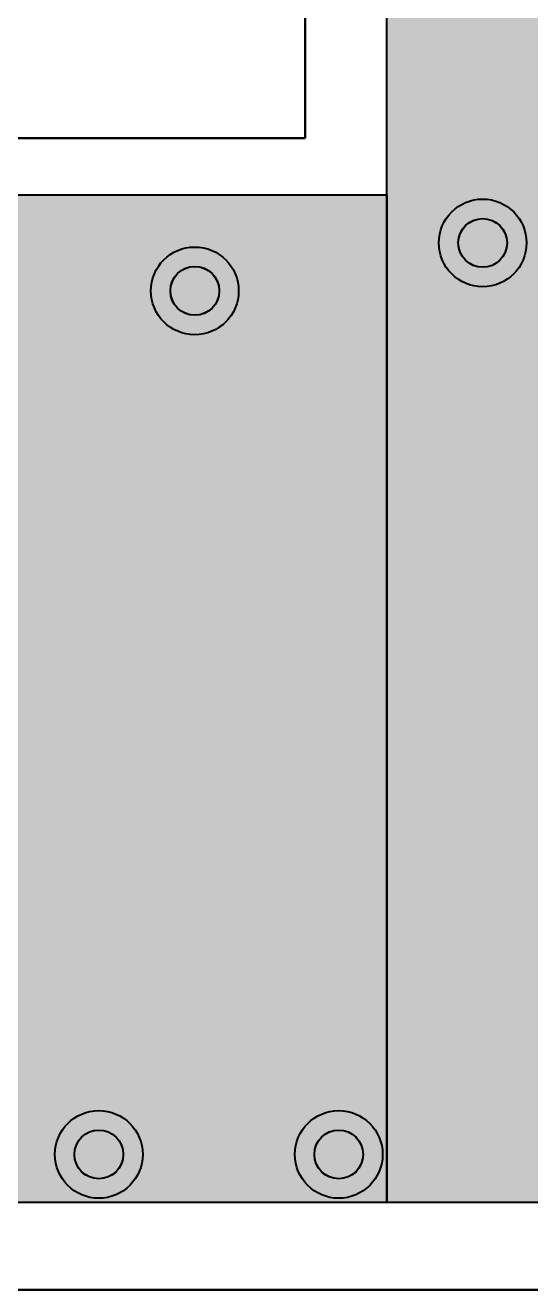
# Model space of a CAD drawing. Header units: millimetres. Extents: x 3.5 to 53, y 2.8 to 30.3.
# Drawn here: x 11.55 to 16.82, y 2.82 to 15.99 of the extents above; entities that cross this region are included whole.
import ezdxf

# ---------------------------------------------------------------- set-up
doc = ezdxf.new("R2010")
doc.units = ezdxf.units.MM
for name, color, linetype in [('bottom_copper', 7, 'Continuous'), ('bottom_silk', 7, 'Continuous'), ('drill_plated', 7, 'Continuous'), ('outline', 7, 'Continuous'), ('top_copper', 7, 'Continuous'), ('top_silk', 7, 'Continuous')]:
    doc.layers.add(name, color=color, linetype=linetype)

# ---------------------------------------------------------------- blocks, each defined once
blk = doc.blocks.new('Block7000')
at = {"layer": 'bottom_copper', "lineweight": 40}
for points in [[(4.035, 0), (0, 0), (0, 26), (4.035, 26), (4.035, 0)], [(0, 0), (-11, 0), (-11, 10.5), (0, 10.5), (0, 0)]]:
    blk.add_hatch(color=7, dxfattribs=at).paths.add_polyline_path(points, flags=0)
at = {"layer": 'bottom_copper', "color": 7, "lineweight": 40}
for points in [[(4.035, 0), (0, 0), (0, 26), (4.035, 26), (4.035, 0)], [(0, 0), (-11, 0), (-11, 10.5), (0, 10.5), (0, 0)]]:
    blk.add_lwpolyline(points, close=True, dxfattribs=at)
blk = doc.blocks.new('Block19332')
at = {"layer": 'top_copper', "lineweight": 40}
for points in [[(6.54, 0), (0, 0), (0, 26), (6.54, 26), (6.54, 0)], [(0, 0), (-11, 0), (-11, 10.5), (0, 10.5), (0, 0)]]:
    blk.add_hatch(color=7, dxfattribs=at).paths.add_polyline_path(points, flags=0)
at = {"layer": 'top_copper', "color": 7, "lineweight": 40}
for points in [[(6.54, 0), (0, 0), (0, 26), (6.54, 26), (6.54, 0)], [(0, 0), (-11, 0), (-11, 10.5), (0, 10.5), (0, 0)]]:
    blk.add_lwpolyline(points, close=True, dxfattribs=at)

msp = doc.modelspace()

# ---------------------------------------------------------------- hatches: boundary and pattern name
at = {"layer": 'bottom_copper', "lineweight": 40}
for points in [[(16.569, 13.678), (16.555, 13.63), (16.531, 13.586), (16.5, 13.547), (16.461, 13.516), (16.418, 13.492), (16.37, 13.478), (16.32, 13.473), (16.271, 13.478), (16.223, 13.492), (16.179, 13.516), (16.141, 13.547), (16.109, 13.586), (16.086, 13.63), (16.071, 13.678), (16.066, 13.727), (16.071, 13.777), (16.086, 13.824), (16.109, 13.868), (16.141, 13.907), (16.179, 13.938), (16.223, 13.962), (16.271, 13.976), (16.32, 13.981), (16.37, 13.976), (16.418, 13.962), (16.461, 13.938), (16.5, 13.907), (16.531, 13.868), (16.555, 13.824), (16.569, 13.777), (16.574, 13.727), (16.569, 13.678)], [(13.569, 13.178), (13.555, 13.13), (13.531, 13.086), (13.5, 13.047), (13.461, 13.016), (13.418, 12.992), (13.37, 12.978), (13.32, 12.973), (13.271, 12.978), (13.223, 12.992), (13.179, 13.016), (13.141, 13.047), (13.109, 13.086), (13.086, 13.13), (13.071, 13.178), (13.066, 13.227), (13.071, 13.277), (13.086, 13.324), (13.109, 13.368), (13.141, 13.407), (13.179, 13.438), (13.223, 13.462), (13.271, 13.476), (13.32, 13.481), (13.37, 13.476), (13.418, 13.462), (13.461, 13.438), (13.5, 13.407), (13.531, 13.368), (13.555, 13.324), (13.569, 13.277), (13.574, 13.227), (13.569, 13.178)], [(12.569, 4.178), (12.555, 4.13), (12.531, 4.086), (12.5, 4.047), (12.461, 4.016), (12.418, 3.992), (12.37, 3.978), (12.32, 3.973), (12.271, 3.978), (12.223, 3.992), (12.179, 4.016), (12.141, 4.047), (12.109, 4.086), (12.086, 4.13), (12.071, 4.178), (12.066, 4.227), (12.071, 4.277), (12.086, 4.324), (12.109, 4.368), (12.141, 4.407), (12.179, 4.438), (12.223, 4.462), (12.271, 4.476), (12.32, 4.481), (12.37, 4.476), (12.418, 4.462), (12.461, 4.438), (12.5, 4.407), (12.531, 4.368), (12.555, 4.324), (12.569, 4.277), (12.574, 4.227), (12.569, 4.178)], [(15.069, 4.178), (15.055, 4.13), (15.031, 4.086), (15, 4.047), (14.961, 4.016), (14.918, 3.992), (14.87, 3.978), (14.82, 3.973), (14.771, 3.978), (14.723, 3.992), (14.679, 4.016), (14.641, 4.047), (14.609, 4.086), (14.586, 4.13), (14.571, 4.178), (14.566, 4.227), (14.571, 4.277), (14.586, 4.324), (14.609, 4.368), (14.641, 4.407), (14.679, 4.438), (14.723, 4.462), (14.771, 4.476), (14.82, 4.481), (14.87, 4.476), (14.918, 4.462), (14.961, 4.438), (15, 4.407), (15.031, 4.368), (15.055, 4.324), (15.069, 4.277), (15.074, 4.227), (15.069, 4.178)]]:
    msp.add_hatch(color=7, dxfattribs=at).paths.add_polyline_path(points, flags=0)
at = {"layer": 'drill_plated', "lineweight": 40}
for points in [[(16.569, 13.678), (16.555, 13.63), (16.531, 13.586), (16.5, 13.547), (16.461, 13.516), (16.418, 13.492), (16.37, 13.478), (16.32, 13.473), (16.271, 13.478), (16.223, 13.492), (16.179, 13.516), (16.141, 13.547), (16.109, 13.586), (16.086, 13.63), (16.071, 13.678), (16.066, 13.727), (16.071, 13.777), (16.086, 13.824), (16.109, 13.868), (16.141, 13.907), (16.179, 13.938), (16.223, 13.962), (16.271, 13.976), (16.32, 13.981), (16.37, 13.976), (16.418, 13.962), (16.461, 13.938), (16.5, 13.907), (16.531, 13.868), (16.555, 13.824), (16.569, 13.777), (16.574, 13.727), (16.569, 13.678)], [(13.569, 13.178), (13.555, 13.13), (13.531, 13.086), (13.5, 13.047), (13.461, 13.016), (13.418, 12.992), (13.37, 12.978), (13.32, 12.973), (13.271, 12.978), (13.223, 12.992), (13.179, 13.016), (13.141, 13.047), (13.109, 13.086), (13.086, 13.13), (13.071, 13.178), (13.066, 13.227), (13.071, 13.277), (13.086, 13.324), (13.109, 13.368), (13.141, 13.407), (13.179, 13.438), (13.223, 13.462), (13.271, 13.476), (13.32, 13.481), (13.37, 13.476), (13.418, 13.462), (13.461, 13.438), (13.5, 13.407), (13.531, 13.368), (13.555, 13.324), (13.569, 13.277), (13.574, 13.227), (13.569, 13.178)], [(12.569, 4.178), (12.555, 4.13), (12.531, 4.086), (12.5, 4.047), (12.461, 4.016), (12.418, 3.992), (12.37, 3.978), (12.32, 3.973), (12.271, 3.978), (12.223, 3.992), (12.179, 4.016), (12.141, 4.047), (12.109, 4.086), (12.086, 4.13), (12.071, 4.178), (12.066, 4.227), (12.071, 4.277), (12.086, 4.324), (12.109, 4.368), (12.141, 4.407), (12.179, 4.438), (12.223, 4.462), (12.271, 4.476), (12.32, 4.481), (12.37, 4.476), (12.418, 4.462), (12.461, 4.438), (12.5, 4.407), (12.531, 4.368), (12.555, 4.324), (12.569, 4.277), (12.574, 4.227), (12.569, 4.178)], [(15.069, 4.178), (15.055, 4.13), (15.031, 4.086), (15, 4.047), (14.961, 4.016), (14.918, 3.992), (14.87, 3.978), (14.82, 3.973), (14.771, 3.978), (14.723, 3.992), (14.679, 4.016), (14.641, 4.047), (14.609, 4.086), (14.586, 4.13), (14.571, 4.178), (14.566, 4.227), (14.571, 4.277), (14.586, 4.324), (14.609, 4.368), (14.641, 4.407), (14.679, 4.438), (14.723, 4.462), (14.771, 4.476), (14.82, 4.481), (14.87, 4.476), (14.918, 4.462), (14.961, 4.438), (15, 4.407), (15.031, 4.368), (15.055, 4.324), (15.069, 4.277), (15.074, 4.227), (15.069, 4.178)]]:
    msp.add_hatch(color=7, dxfattribs=at).paths.add_polyline_path(points, flags=0)
at = {"layer": 'top_copper', "lineweight": 40}
for points in [[(16.569, 13.678), (16.555, 13.63), (16.531, 13.586), (16.5, 13.547), (16.461, 13.516), (16.418, 13.492), (16.37, 13.478), (16.32, 13.473), (16.271, 13.478), (16.223, 13.492), (16.179, 13.516), (16.141, 13.547), (16.109, 13.586), (16.086, 13.63), (16.071, 13.678), (16.066, 13.727), (16.071, 13.777), (16.086, 13.824), (16.109, 13.868), (16.141, 13.907), (16.179, 13.938), (16.223, 13.962), (16.271, 13.976), (16.32, 13.981), (16.37, 13.976), (16.418, 13.962), (16.461, 13.938), (16.5, 13.907), (16.531, 13.868), (16.555, 13.824), (16.569, 13.777), (16.574, 13.727), (16.569, 13.678)], [(13.569, 13.178), (13.555, 13.13), (13.531, 13.086), (13.5, 13.047), (13.461, 13.016), (13.418, 12.992), (13.37, 12.978), (13.32, 12.973), (13.271, 12.978), (13.223, 12.992), (13.179, 13.016), (13.141, 13.047), (13.109, 13.086), (13.086, 13.13), (13.071, 13.178), (13.066, 13.227), (13.071, 13.277), (13.086, 13.324), (13.109, 13.368), (13.141, 13.407), (13.179, 13.438), (13.223, 13.462), (13.271, 13.476), (13.32, 13.481), (13.37, 13.476), (13.418, 13.462), (13.461, 13.438), (13.5, 13.407), (13.531, 13.368), (13.555, 13.324), (13.569, 13.277), (13.574, 13.227), (13.569, 13.178)], [(12.569, 4.178), (12.555, 4.13), (12.531, 4.086), (12.5, 4.047), (12.461, 4.016), (12.418, 3.992), (12.37, 3.978), (12.32, 3.973), (12.271, 3.978), (12.223, 3.992), (12.179, 4.016), (12.141, 4.047), (12.109, 4.086), (12.086, 4.13), (12.071, 4.178), (12.066, 4.227), (12.071, 4.277), (12.086, 4.324), (12.109, 4.368), (12.141, 4.407), (12.179, 4.438), (12.223, 4.462), (12.271, 4.476), (12.32, 4.481), (12.37, 4.476), (12.418, 4.462), (12.461, 4.438), (12.5, 4.407), (12.531, 4.368), (12.555, 4.324), (12.569, 4.277), (12.574, 4.227), (12.569, 4.178)], [(15.069, 4.178), (15.055, 4.13), (15.031, 4.086), (15, 4.047), (14.961, 4.016), (14.918, 3.992), (14.87, 3.978), (14.82, 3.973), (14.771, 3.978), (14.723, 3.992), (14.679, 4.016), (14.641, 4.047), (14.609, 4.086), (14.586, 4.13), (14.571, 4.178), (14.566, 4.227), (14.571, 4.277), (14.586, 4.324), (14.609, 4.368), (14.641, 4.407), (14.679, 4.438), (14.723, 4.462), (14.771, 4.476), (14.82, 4.481), (14.87, 4.476), (14.918, 4.462), (14.961, 4.438), (15, 4.407), (15.031, 4.368), (15.055, 4.324), (15.069, 4.277), (15.074, 4.227), (15.069, 4.178)]]:
    msp.add_hatch(color=7, dxfattribs=at).paths.add_polyline_path(points, flags=0)

# ---------------------------------------------------------------- linework, layer by layer
at = {"layer": 'bottom_copper', "color": 7, "lineweight": 40}
for p, q in [((15.32, 14.227), (15.32, 29.727)), ((4.32, 14.227), (15.32, 14.227)), ((24.32, 3.727), (4.32, 3.727))]:
    msp.add_line(p, q, dxfattribs=at)
for points in [[(16.569, 13.678), (16.555, 13.63), (16.531, 13.586), (16.5, 13.547), (16.461, 13.516), (16.418, 13.492), (16.37, 13.478), (16.32, 13.473), (16.271, 13.478), (16.223, 13.492), (16.179, 13.516), (16.141, 13.547), (16.109, 13.586), (16.086, 13.63), (16.071, 13.678), (16.066, 13.727), (16.071, 13.777), (16.086, 13.824), (16.109, 13.868), (16.141, 13.907), (16.179, 13.938), (16.223, 13.962), (16.271, 13.976), (16.32, 13.981), (16.37, 13.976), (16.418, 13.962), (16.461, 13.938), (16.5, 13.907), (16.531, 13.868), (16.555, 13.824), (16.569, 13.777), (16.574, 13.727), (16.569, 13.678)], [(13.569, 13.178), (13.555, 13.13), (13.531, 13.086), (13.5, 13.047), (13.461, 13.016), (13.418, 12.992), (13.37, 12.978), (13.32, 12.973), (13.271, 12.978), (13.223, 12.992), (13.179, 13.016), (13.141, 13.047), (13.109, 13.086), (13.086, 13.13), (13.071, 13.178), (13.066, 13.227), (13.071, 13.277), (13.086, 13.324), (13.109, 13.368), (13.141, 13.407), (13.179, 13.438), (13.223, 13.462), (13.271, 13.476), (13.32, 13.481), (13.37, 13.476), (13.418, 13.462), (13.461, 13.438), (13.5, 13.407), (13.531, 13.368), (13.555, 13.324), (13.569, 13.277), (13.574, 13.227), (13.569, 13.178)], [(12.569, 4.178), (12.555, 4.13), (12.531, 4.086), (12.5, 4.047), (12.461, 4.016), (12.418, 3.992), (12.37, 3.978), (12.32, 3.973), (12.271, 3.978), (12.223, 3.992), (12.179, 4.016), (12.141, 4.047), (12.109, 4.086), (12.086, 4.13), (12.071, 4.178), (12.066, 4.227), (12.071, 4.277), (12.086, 4.324), (12.109, 4.368), (12.141, 4.407), (12.179, 4.438), (12.223, 4.462), (12.271, 4.476), (12.32, 4.481), (12.37, 4.476), (12.418, 4.462), (12.461, 4.438), (12.5, 4.407), (12.531, 4.368), (12.555, 4.324), (12.569, 4.277), (12.574, 4.227), (12.569, 4.178)], [(15.069, 4.178), (15.055, 4.13), (15.031, 4.086), (15, 4.047), (14.961, 4.016), (14.918, 3.992), (14.87, 3.978), (14.82, 3.973), (14.771, 3.978), (14.723, 3.992), (14.679, 4.016), (14.641, 4.047), (14.609, 4.086), (14.586, 4.13), (14.571, 4.178), (14.566, 4.227), (14.571, 4.277), (14.586, 4.324), (14.609, 4.368), (14.641, 4.407), (14.679, 4.438), (14.723, 4.462), (14.771, 4.476), (14.82, 4.481), (14.87, 4.476), (14.918, 4.462), (14.961, 4.438), (15, 4.407), (15.031, 4.368), (15.055, 4.324), (15.069, 4.277), (15.074, 4.227), (15.069, 4.178)]]:
    msp.add_lwpolyline(points, close=True, dxfattribs=at)
for centre, major_axis in [((16.32, 13.727), (0.457, 0)), ((16.32, 13.727), (0.254, 0)), ((13.32, 13.227), (0.457, 0)), ((13.32, 13.227), (0.254, 0)), ((12.32, 4.227), (0.457, 0)), ((14.82, 4.227), (0.457, 0)), ((12.32, 4.227), (0.254, 0)), ((14.82, 4.227), (0.254, 0))]:
    msp.add_ellipse(centre, major_axis=major_axis, ratio=1, dxfattribs=at)
at = {"layer": 'bottom_silk', "color": 7, "lineweight": 40}
for p, q in [((14.47, 30.317), (14.47, 14.817)), ((14.47, 14.817), (3.47, 14.817)), ((3.47, 2.817), (52.97, 2.817))]:
    msp.add_line(p, q, dxfattribs=at)
at = {"layer": 'drill_plated', "color": 7, "lineweight": 40}
for points in [[(16.569, 13.678), (16.555, 13.63), (16.531, 13.586), (16.5, 13.547), (16.461, 13.516), (16.418, 13.492), (16.37, 13.478), (16.32, 13.473), (16.271, 13.478), (16.223, 13.492), (16.179, 13.516), (16.141, 13.547), (16.109, 13.586), (16.086, 13.63), (16.071, 13.678), (16.066, 13.727), (16.071, 13.777), (16.086, 13.824), (16.109, 13.868), (16.141, 13.907), (16.179, 13.938), (16.223, 13.962), (16.271, 13.976), (16.32, 13.981), (16.37, 13.976), (16.418, 13.962), (16.461, 13.938), (16.5, 13.907), (16.531, 13.868), (16.555, 13.824), (16.569, 13.777), (16.574, 13.727), (16.569, 13.678)], [(13.569, 13.178), (13.555, 13.13), (13.531, 13.086), (13.5, 13.047), (13.461, 13.016), (13.418, 12.992), (13.37, 12.978), (13.32, 12.973), (13.271, 12.978), (13.223, 12.992), (13.179, 13.016), (13.141, 13.047), (13.109, 13.086), (13.086, 13.13), (13.071, 13.178), (13.066, 13.227), (13.071, 13.277), (13.086, 13.324), (13.109, 13.368), (13.141, 13.407), (13.179, 13.438), (13.223, 13.462), (13.271, 13.476), (13.32, 13.481), (13.37, 13.476), (13.418, 13.462), (13.461, 13.438), (13.5, 13.407), (13.531, 13.368), (13.555, 13.324), (13.569, 13.277), (13.574, 13.227), (13.569, 13.178)], [(12.569, 4.178), (12.555, 4.13), (12.531, 4.086), (12.5, 4.047), (12.461, 4.016), (12.418, 3.992), (12.37, 3.978), (12.32, 3.973), (12.271, 3.978), (12.223, 3.992), (12.179, 4.016), (12.141, 4.047), (12.109, 4.086), (12.086, 4.13), (12.071, 4.178), (12.066, 4.227), (12.071, 4.277), (12.086, 4.324), (12.109, 4.368), (12.141, 4.407), (12.179, 4.438), (12.223, 4.462), (12.271, 4.476), (12.32, 4.481), (12.37, 4.476), (12.418, 4.462), (12.461, 4.438), (12.5, 4.407), (12.531, 4.368), (12.555, 4.324), (12.569, 4.277), (12.574, 4.227), (12.569, 4.178)], [(15.069, 4.178), (15.055, 4.13), (15.031, 4.086), (15, 4.047), (14.961, 4.016), (14.918, 3.992), (14.87, 3.978), (14.82, 3.973), (14.771, 3.978), (14.723, 3.992), (14.679, 4.016), (14.641, 4.047), (14.609, 4.086), (14.586, 4.13), (14.571, 4.178), (14.566, 4.227), (14.571, 4.277), (14.586, 4.324), (14.609, 4.368), (14.641, 4.407), (14.679, 4.438), (14.723, 4.462), (14.771, 4.476), (14.82, 4.481), (14.87, 4.476), (14.918, 4.462), (14.961, 4.438), (15, 4.407), (15.031, 4.368), (15.055, 4.324), (15.069, 4.277), (15.074, 4.227), (15.069, 4.178)]]:
    msp.add_lwpolyline(points, close=True, dxfattribs=at)
for centre in [(16.32, 13.727), (13.32, 13.227), (12.32, 4.227), (14.82, 4.227)]:
    msp.add_ellipse(centre, major_axis=(0.254, 0), ratio=1, dxfattribs=at)
at = {"layer": 'outline', "color": 7, "lineweight": 40}
for p, q in [((14.47, 14.817), (14.47, 30.317)), ((3.47, 14.817), (14.47, 14.817)), ((52.97, 2.817), (3.47, 2.817))]:
    msp.add_line(p, q, dxfattribs=at)
at = {"layer": 'top_copper', "color": 7, "lineweight": 40}
for p, q in [((15.32, 14.227), (15.32, 29.727)), ((4.32, 14.227), (15.32, 14.227)), ((24.32, 3.727), (4.32, 3.727))]:
    msp.add_line(p, q, dxfattribs=at)
for points in [[(16.569, 13.678), (16.555, 13.63), (16.531, 13.586), (16.5, 13.547), (16.461, 13.516), (16.418, 13.492), (16.37, 13.478), (16.32, 13.473), (16.271, 13.478), (16.223, 13.492), (16.179, 13.516), (16.141, 13.547), (16.109, 13.586), (16.086, 13.63), (16.071, 13.678), (16.066, 13.727), (16.071, 13.777), (16.086, 13.824), (16.109, 13.868), (16.141, 13.907), (16.179, 13.938), (16.223, 13.962), (16.271, 13.976), (16.32, 13.981), (16.37, 13.976), (16.418, 13.962), (16.461, 13.938), (16.5, 13.907), (16.531, 13.868), (16.555, 13.824), (16.569, 13.777), (16.574, 13.727), (16.569, 13.678)], [(13.569, 13.178), (13.555, 13.13), (13.531, 13.086), (13.5, 13.047), (13.461, 13.016), (13.418, 12.992), (13.37, 12.978), (13.32, 12.973), (13.271, 12.978), (13.223, 12.992), (13.179, 13.016), (13.141, 13.047), (13.109, 13.086), (13.086, 13.13), (13.071, 13.178), (13.066, 13.227), (13.071, 13.277), (13.086, 13.324), (13.109, 13.368), (13.141, 13.407), (13.179, 13.438), (13.223, 13.462), (13.271, 13.476), (13.32, 13.481), (13.37, 13.476), (13.418, 13.462), (13.461, 13.438), (13.5, 13.407), (13.531, 13.368), (13.555, 13.324), (13.569, 13.277), (13.574, 13.227), (13.569, 13.178)], [(12.569, 4.178), (12.555, 4.13), (12.531, 4.086), (12.5, 4.047), (12.461, 4.016), (12.418, 3.992), (12.37, 3.978), (12.32, 3.973), (12.271, 3.978), (12.223, 3.992), (12.179, 4.016), (12.141, 4.047), (12.109, 4.086), (12.086, 4.13), (12.071, 4.178), (12.066, 4.227), (12.071, 4.277), (12.086, 4.324), (12.109, 4.368), (12.141, 4.407), (12.179, 4.438), (12.223, 4.462), (12.271, 4.476), (12.32, 4.481), (12.37, 4.476), (12.418, 4.462), (12.461, 4.438), (12.5, 4.407), (12.531, 4.368), (12.555, 4.324), (12.569, 4.277), (12.574, 4.227), (12.569, 4.178)], [(15.069, 4.178), (15.055, 4.13), (15.031, 4.086), (15, 4.047), (14.961, 4.016), (14.918, 3.992), (14.87, 3.978), (14.82, 3.973), (14.771, 3.978), (14.723, 3.992), (14.679, 4.016), (14.641, 4.047), (14.609, 4.086), (14.586, 4.13), (14.571, 4.178), (14.566, 4.227), (14.571, 4.277), (14.586, 4.324), (14.609, 4.368), (14.641, 4.407), (14.679, 4.438), (14.723, 4.462), (14.771, 4.476), (14.82, 4.481), (14.87, 4.476), (14.918, 4.462), (14.961, 4.438), (15, 4.407), (15.031, 4.368), (15.055, 4.324), (15.069, 4.277), (15.074, 4.227), (15.069, 4.178)]]:
    msp.add_lwpolyline(points, close=True, dxfattribs=at)
for centre, major_axis in [((16.32, 13.727), (0.457, 0)), ((16.32, 13.727), (0.254, 0)), ((13.32, 13.227), (0.457, 0)), ((13.32, 13.227), (0.254, 0)), ((12.32, 4.227), (0.457, 0)), ((14.82, 4.227), (0.457, 0)), ((12.32, 4.227), (0.254, 0)), ((14.82, 4.227), (0.254, 0))]:
    msp.add_ellipse(centre, major_axis=major_axis, ratio=1, dxfattribs=at)
at = {"layer": 'top_silk', "color": 7, "lineweight": 40}
for p, q in [((14.47, 14.817), (14.47, 30.317)), ((3.47, 14.817), (14.47, 14.817)), ((52.97, 2.817), (3.47, 2.817))]:
    msp.add_line(p, q, dxfattribs=at)

# ---------------------------------------------------------------- block references
at = {"layer": 'bottom_copper'}
msp.add_blockref('Block7000', (15.32, 3.727), dxfattribs=at)
at = {"layer": 'top_copper'}
msp.add_blockref('Block19332', (15.32, 3.727), dxfattribs=at)

doc.saveas('drawing.dxf')
